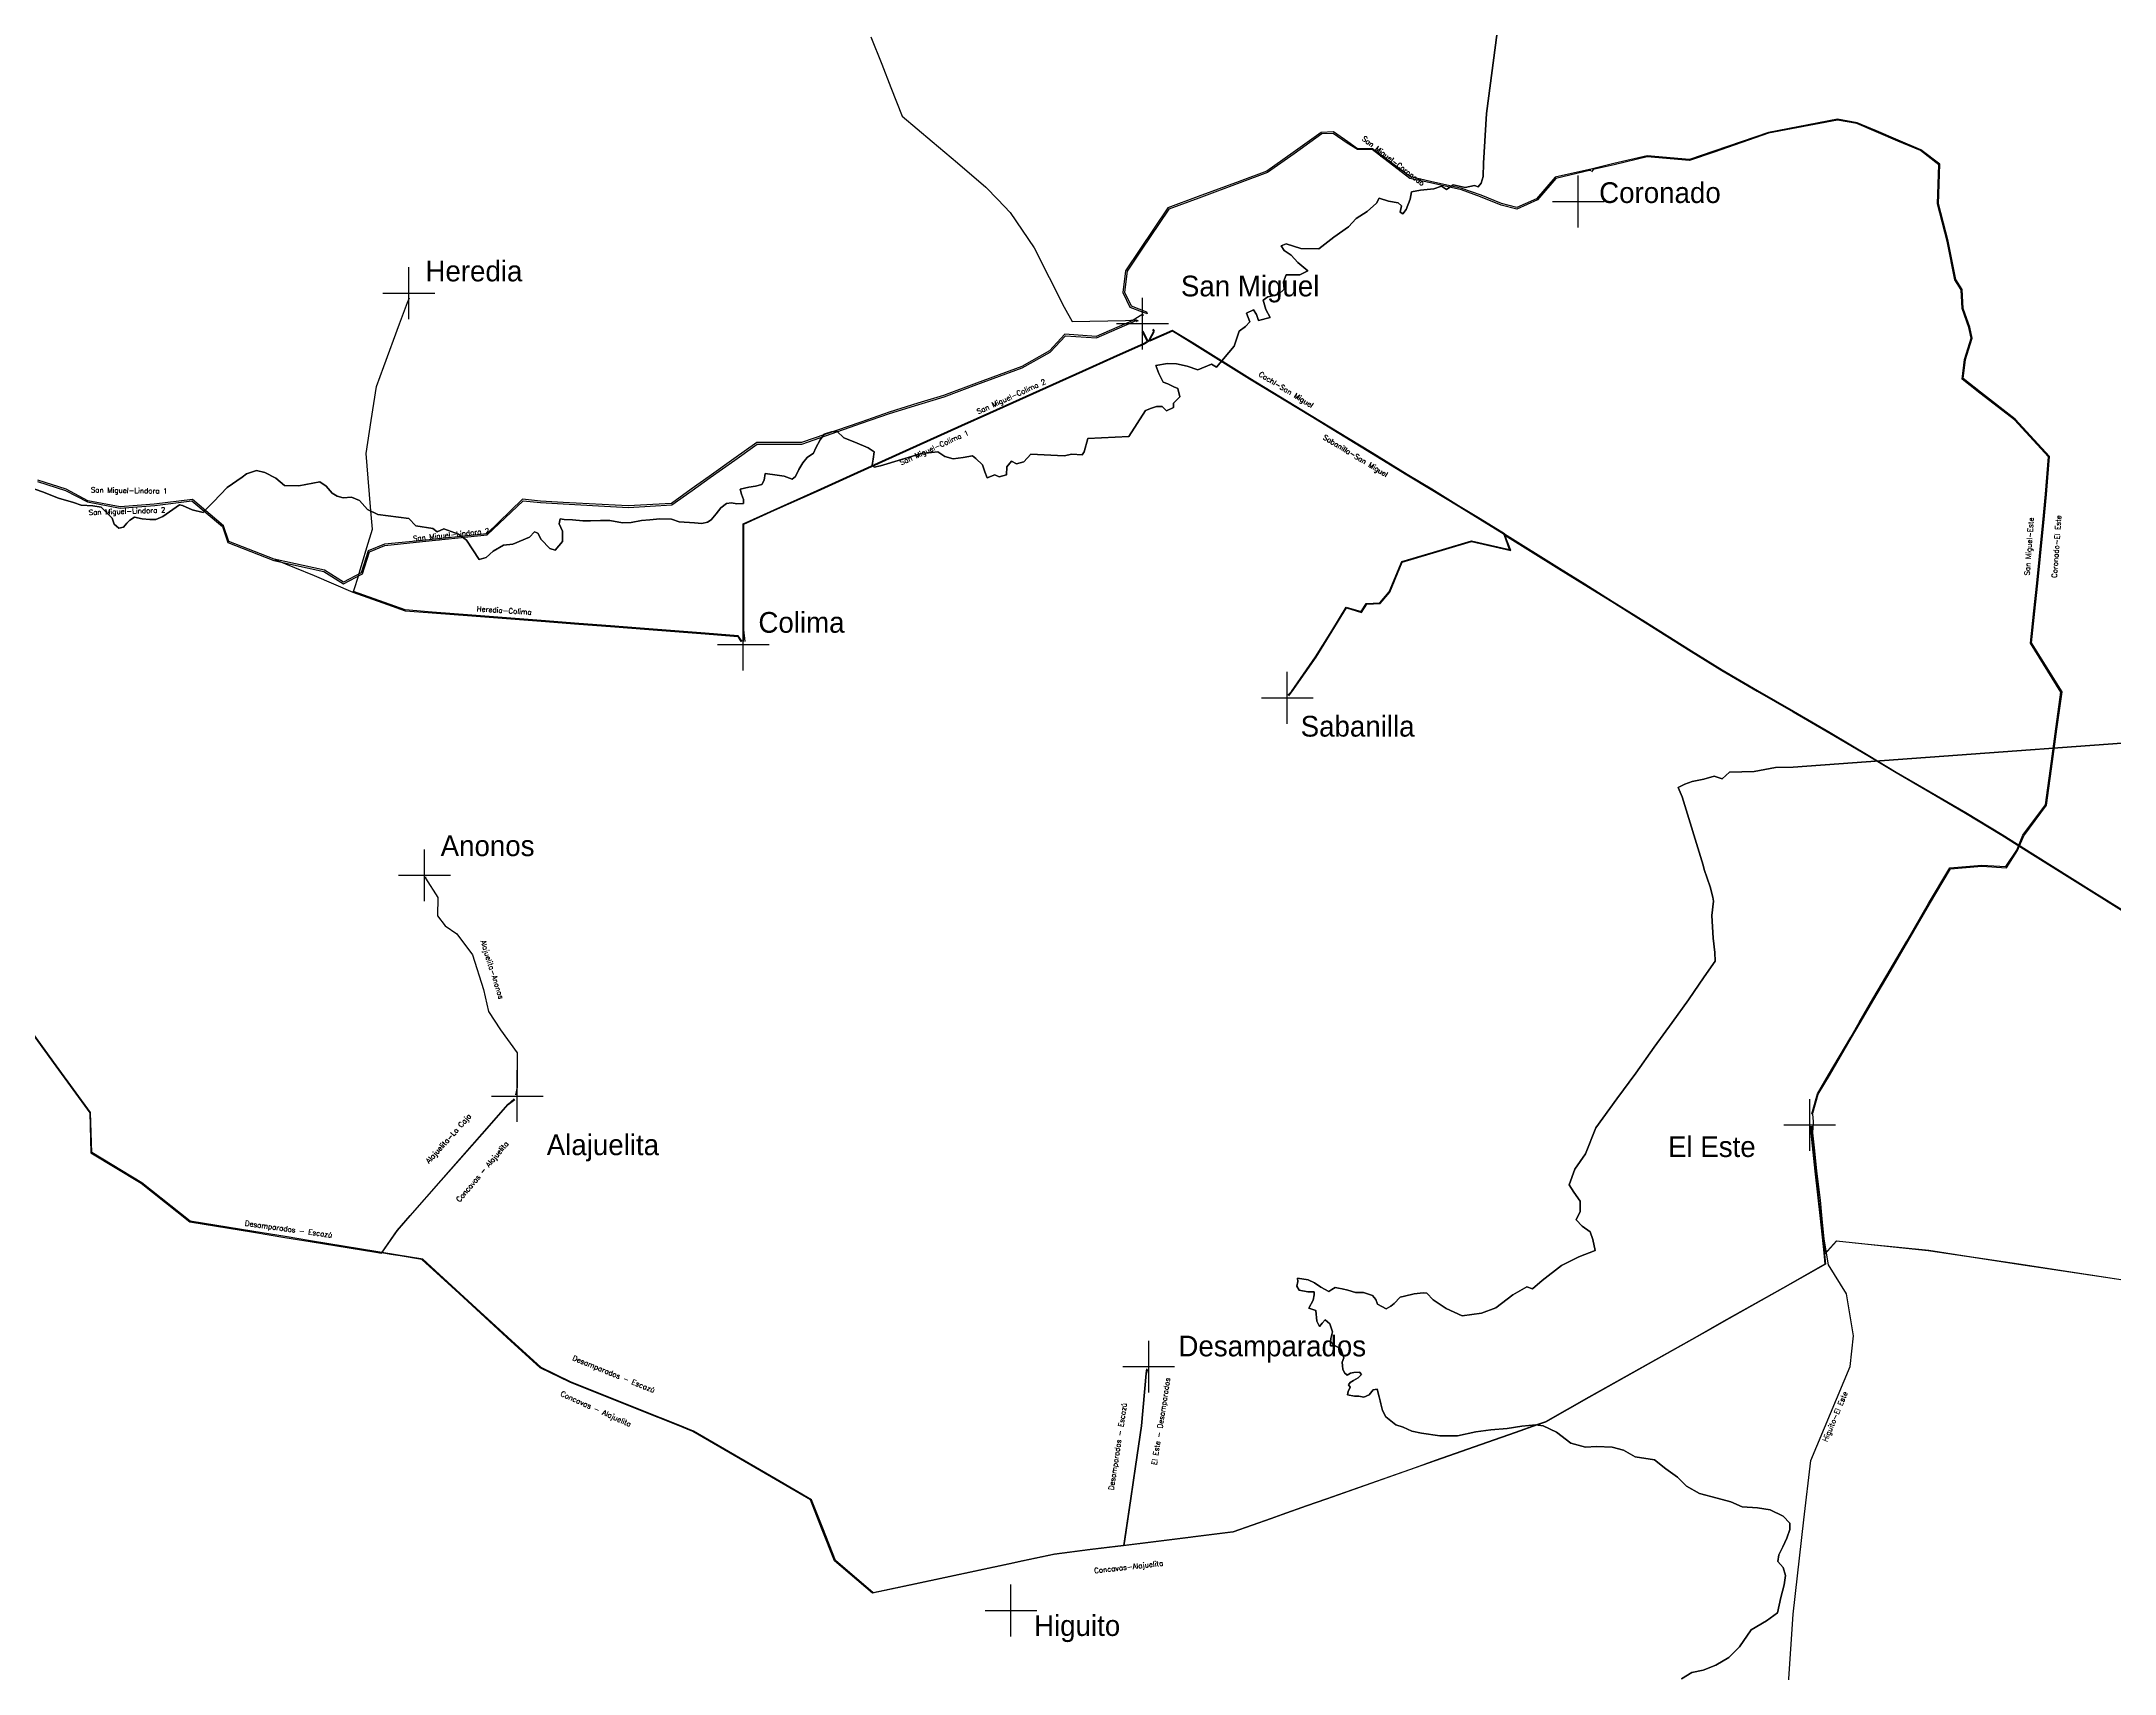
# Model space of a CAD drawing. Extents: x 283583 to 658922, y 889284 to 1241133.
# Drawn here: x 483292 to 503321, y 1090523 to 1106284 of the extents above; entities that cross this region are included whole.
import ezdxf
from ezdxf.enums import TextEntityAlignment as Align

# ---------------------------------------------------------------- set-up
doc = ezdxf.new("R2010")
doc.units = 0
doc.header["$MEASUREMENT"] = 0
for name, color, linetype in [('138 kV', 174, 'Continuous'), ('230 kV', 14, 'Continuous'), ('CARTAGO', 7, 'Continuous'), ('Circuito', 40, 'Continuous'), ('HEREDIA', 7, 'Continuous'), ('SAN JOSE', 7, 'Continuous'), ('Subestaciones', 7, 'Continuous')]:
    doc.layers.add(name, color=color, linetype=linetype)
doc.styles.add('COMPLEX', font='COMPLEX', dxfattribs={"height": 0.2})

# ---------------------------------------------------------------- blocks, each defined once
blk = doc.blocks.new('UNNAMED')
at = {"color": 0}
for p, q in [((0, -0.5), (0, 0.5)), ((-0.5, 0), (0.5, 0))]:
    blk.add_line(p, q, dxfattribs=at)

msp = doc.modelspace()

# ---------------------------------------------------------------- linework, layer by layer
at = {"layer": '138 kV'}
for points in [[(490061, 1100488), (490022, 1100544), (489704, 1100569), (489120, 1100614), (488790, 1100640), (488484, 1100664), (488121, 1100692), (487745, 1100721), (487452, 1100744), (487067, 1100773), (486807, 1100794), (486307, 1100971), (486319, 1101011), (486349, 1101102), (486362, 1101146), (486370, 1101180), (486393, 1101255), (486436, 1101397), (486491, 1101573), (486475, 1101751), (486449, 1102066), (486429, 1102305), (486478, 1102624), (486530, 1102951), (486601, 1103145), (486753, 1103558), (486828, 1103763), (486848, 1103807)], [(490076, 1100488), (490072, 1100601), (490071, 1100910), (490071, 1101328), (490071, 1101626), (490371, 1101762), (490786, 1101949), (491142, 1102109), (491546, 1102291), (492180, 1102577), (492456, 1102701), (492742, 1102830), (493065, 1102975), (493349, 1103103), (493651, 1103239), (493945, 1103370), (493975, 1103391), (493940, 1103465), (493926, 1103480)], [(490090, 1100488), (490079, 1100601), (490078, 1100910), (490078, 1101328), (490078, 1101622), (490374, 1101756), (490789, 1101942), (491145, 1102103), (491549, 1102285), (492183, 1102571), (492458, 1102694), (492745, 1102823), (493068, 1102968), (493352, 1103097), (493654, 1103233), (493949, 1103364), (493997, 1103395), (493994, 1103402), (494040, 1103487), (494026, 1103500)], [(495335, 1099970), (495368, 1100006), (495603, 1100342), (495758, 1100593), (495899, 1100822), (496042, 1100778), (496092, 1100856), (496224, 1100864), (496312, 1100969), (496434, 1101262), (496827, 1101379), (497108, 1101463), (497477, 1101377), (497423, 1101523), (497188, 1101668), (496979, 1101795), (496720, 1101953), (496485, 1102097), (496144, 1102305), (495826, 1102499), (495558, 1102662), (494964, 1103024), (494406, 1103371), (494219, 1103487), (494000, 1103388), (493998, 1103392), (493981, 1103394), (493946, 1103468), (493936, 1103486)], [(497428, 1101528), (497192, 1101674), (496983, 1101801), (496724, 1101959), (496488, 1102103), (496148, 1102311), (495830, 1102505), (495561, 1102668), (494968, 1103030), (494409, 1103377), (494218, 1103494), (494004, 1103398), (494002, 1103402), (494047, 1103486), (494037, 1103505)], [(495345, 1099965), (495374, 1100002), (495609, 1100338), (495764, 1100590), (495902, 1100814), (496045, 1100770), (496096, 1100849), (496227, 1100857), (496318, 1100965), (496439, 1101256), (496829, 1101372), (497109, 1101456), (497488, 1101367), (497432, 1101517), (497954, 1101192), (498198, 1101039), (498464, 1100874), (498787, 1100672), (498910, 1100595), (499232, 1100394), (499528, 1100209), (499869, 1100011), (500215, 1099809), (500571, 1099604), (500938, 1099387), (501210, 1099223), (501536, 1099033), (501882, 1098831), (502233, 1098618), (502528, 1098433), (503097, 1098077), (503389, 1097895)], [(497428, 1101528), (497958, 1101198), (498202, 1101045), (498468, 1100880), (498791, 1100678), (498913, 1100601), (499235, 1100400), (499532, 1100215), (499872, 1100017), (500219, 1099815), (500575, 1099610), (500942, 1099393), (501213, 1099229), (501539, 1099039), (501886, 1098837), (502236, 1098624), (502532, 1098439), (503101, 1098083), (503393, 1097901)], [(485547, 1101282), (485928, 1101126), (486301, 1100966), (486301, 1100966), (486635, 1100847), (486805, 1100787), (487066, 1100766), (487452, 1100737), (487744, 1100714), (488121, 1100685), (488484, 1100657), (488789, 1100633), (489119, 1100607), (489704, 1100562), (490019, 1100537), (490049, 1100488)], [(482314, 1098386), (482454, 1097891), (482779, 1097377), (482842, 1097278), (483212, 1096692), (483432, 1096389), (483760, 1095939), (483771, 1095552), (484257, 1095257), (484725, 1094884), (485342, 1094784), (485645, 1094735), (485890, 1094695), (486522, 1094592), (486578, 1094583), (486729, 1094802), (486855, 1094946), (487154, 1095285), (487549, 1095734), (487802, 1096021), (487861, 1096072)], [(487002, 1098218), (487003, 1098205), (487122, 1098018), (487120, 1097840), (487192, 1097742), (487304, 1097667), (487457, 1097465), (487563, 1097129), (487612, 1096917), (487727, 1096739), (487888, 1096516), (487888, 1096187), (487873, 1096111)], [(493970, 1093466), (493962, 1093420), (493918, 1092915), (493860, 1092522), (493814, 1092213), (493756, 1091823), (493747, 1091760), (493424, 1091720), (493080, 1091677), (492773, 1091612), (492641, 1091583), (491737, 1091390), (491328, 1091303), (490963, 1091613), (490840, 1091926), (490732, 1092202), (490392, 1092399), (489592, 1092864), (489443, 1092924), (489087, 1093067), (488403, 1093341), (488119, 1093479), (487799, 1093771), (487337, 1094194), (486976, 1094525), (486581, 1094590), (486523, 1094599), (485891, 1094702), (485646, 1094742), (485343, 1094791), (484728, 1094891), (484261, 1095263), (483778, 1095556), (483767, 1095941), (483438, 1096393), (483218, 1096695)], [(504320, 1094182), (503235, 1094346), (502393, 1094474), (501891, 1094550), (501521, 1094606), (500937, 1094666), (500635, 1094698), (500518, 1094568), (500529, 1094476), (500114, 1094242), (499547, 1093923), (499419, 1093850), (499235, 1093747), (498241, 1093188), (497822, 1092951), (497745, 1092924), (497530, 1092848), (497262, 1092754), (496758, 1092576), (496563, 1092508), (495708, 1092207), (495512, 1092138), (495277, 1092055), (495171, 1092017), (494804, 1091888), (494006, 1091789), (493746, 1091757), (493420, 1091716), (493077, 1091673), (492770, 1091608), (492638, 1091580), (491735, 1091386), (491322, 1091298), (490953, 1091611), (490829, 1091927), (490722, 1092200), (490384, 1092396), (489584, 1092861), (489436, 1092921), (489081, 1093063), (488396, 1093338), (488111, 1093476), (487790, 1093769), (487329, 1094192), (486968, 1094521), (486758, 1094556), (486669, 1094570), (486581, 1094585), (486731, 1094802), (486856, 1094944), (487155, 1095283), (487550, 1095732), (487802, 1096019), (487867, 1096068)], [(500381, 1095810), (500387, 1095742), (500427, 1095373), (500477, 1094917), (500513, 1094587), (500523, 1094475), (500115, 1094245), (499548, 1093926), (499419, 1093853), (499236, 1093750), (498242, 1093191), (497823, 1092955), (497747, 1092928), (497531, 1092852), (497264, 1092758), (496759, 1092580), (496565, 1092511), (495710, 1092210), (495514, 1092141), (495279, 1092058), (495173, 1092021), (494806, 1091892), (494009, 1091793), (493754, 1091761), (493763, 1091819), (493821, 1092212), (493867, 1092521), (493925, 1092915), (493969, 1093419), (493981, 1093462)], [(500393, 1095810), (500394, 1095741), (500433, 1095380), (500472, 1095025), (500497, 1094800), (500521, 1094575), (500636, 1094703), (500942, 1094670), (501526, 1094610), (501896, 1094553), (502398, 1094478), (503699, 1094281)]]:
    msp.add_lwpolyline(points, dxfattribs=at)
at = {"layer": '230 kV'}
for points in [[(491306, 1106328), (491411, 1106064), (491499, 1105839), (491607, 1105564), (491897, 1105319), (492142, 1105111), (492416, 1104878), (492532, 1104758), (492650, 1104633), (492882, 1104292), (493027, 1104005), (493172, 1103717), (493251, 1103579), (493765, 1103588), (493868, 1103595), (493887, 1103586)], [(500407, 1095933), (500459, 1096118), (500566, 1096299), (500780, 1096664), (500863, 1096806), (500995, 1097032), (501162, 1097316), (501324, 1097592), (501534, 1097953), (501735, 1098294), (502038, 1098320), (502278, 1098305), (502385, 1098470), (502444, 1098614), (502663, 1098909), (502721, 1099332), (502764, 1099644), (502814, 1100002), (502519, 1100476), (502552, 1100783), (502580, 1101053), (502606, 1101313), (502637, 1101636), (502663, 1101910), (502693, 1102277), (502361, 1102636), (502026, 1102897), (501858, 1103028), (501882, 1103211), (501946, 1103418), (501923, 1103524), (501859, 1103706), (501849, 1103887), (501787, 1103985), (501713, 1104356), (501621, 1104716), (501633, 1105098), (501451, 1105238), (501231, 1105331), (501020, 1105420), (500834, 1105499), (500646, 1105535), (499977, 1105406), (499450, 1105225), (499215, 1105144), (498805, 1105179), (498484, 1105104), (498277, 1105055), (497917, 1104974), (497738, 1104765), (497546, 1104679), (497398, 1104718), (497202, 1104798), (497015, 1104865), (496714, 1104932), (496519, 1104975), (496152, 1105247), (496007, 1105247), (495915, 1105316), (495776, 1105410), (495657, 1105406), (495385, 1105210), (495130, 1105032), (494864, 1104932), (494469, 1104786), (494175, 1104678), (493905, 1104276), (493767, 1104070), (493739, 1103861), (493808, 1103719), (493927, 1103674), (493964, 1103660)], [(500171, 1090424), (500216, 1091096), (500321, 1092008), (500386, 1092581), (500766, 1093489), (500800, 1093783), (500732, 1094189), (500557, 1094469), (500515, 1094719), (500497, 1094914), (500479, 1095094), (500445, 1095376), (500424, 1095599), (500405, 1095744), (500412, 1095853), (500405, 1095924), (500396, 1095928), (500450, 1096122), (500558, 1096304), (500772, 1096669), (500855, 1096811), (500987, 1097037), (501154, 1097321), (501315, 1097597), (501525, 1097958), (501730, 1098303), (502038, 1098330), (502272, 1098315), (502376, 1098475), (502436, 1098619), (502654, 1098913), (502712, 1099334), (502754, 1099645), (502803, 1099999), (502509, 1100474), (502542, 1100784), (502570, 1101054), (502597, 1101314), (502628, 1101637), (502653, 1101911), (502683, 1102273), (502354, 1102629), (502020, 1102889), (501848, 1103023), (501872, 1103213), (501935, 1103419), (501914, 1103521), (501850, 1103704), (501839, 1103884), (501777, 1103981), (501703, 1104354), (501611, 1104715), (501623, 1105094), (501446, 1105230), (501227, 1105322), (501017, 1105411), (500831, 1105490), (500646, 1105525), (499979, 1105397), (499453, 1105216), (499216, 1105134), (498806, 1105169), (498486, 1105094), (498283, 1105047), (498269, 1105026)], [(498259, 1105033), (498263, 1105040), (497925, 1104960), (497747, 1104753), (497547, 1104663), (497394, 1104704), (497197, 1104784), (497011, 1104850), (496711, 1104917), (496513, 1104962), (496149, 1105240), (496007, 1105240), (495906, 1105303), (495772, 1105395), (495662, 1105391), (495394, 1105198), (495137, 1105019), (494869, 1104918), (494474, 1104772), (494184, 1104665), (493917, 1104268), (493782, 1104065), (493755, 1103863), (493819, 1103731), (493970, 1103673), (493975, 1103654)], [(493939, 1103634), (493933, 1103651), (493831, 1103587), (493483, 1103436), (493181, 1103457), (493030, 1103295), (492763, 1103146), (492326, 1102984), (492006, 1102866), (491761, 1102791), (491482, 1102704), (491209, 1102606), (490637, 1102410), (490419, 1102410), (490203, 1102410), (489982, 1102253), (489744, 1102083), (489571, 1101960), (489378, 1101823), (488960, 1101798), (488334, 1101833), (488115, 1101846), (487941, 1101863), (487595, 1101529), (486911, 1101458), (486608, 1101430), (486450, 1101364), (486382, 1101152), (486211, 1101061), (486028, 1101177), (485540, 1101284), (485104, 1101455), (485051, 1101607), (484751, 1101862), (484382, 1101815), (484053, 1101790), (483739, 1101849), (483532, 1101960), (483256, 1102047)], [(483255, 1102034), (483526, 1101948), (483736, 1101839), (484052, 1101778), (484388, 1101802), (484745, 1101849), (485042, 1101599), (485094, 1101445), (485537, 1101272), (486022, 1101164), (486210, 1101045), (486393, 1101142), (486462, 1101354), (486611, 1101416), (486912, 1101448), (487597, 1101519), (487946, 1101848), (488114, 1101832), (488333, 1101820), (488673, 1101801), (488964, 1101784), (489383, 1101809), (489579, 1101949), (489752, 1102072), (489990, 1102242), (490208, 1102396), (490419, 1102396), (490639, 1102396), (491215, 1102599), (491487, 1102691), (491769, 1102779), (492013, 1102853), (492331, 1102971), (492769, 1103133), (493039, 1103283), (493186, 1103442), (493485, 1103421), (493835, 1103574), (493864, 1103588), (493879, 1103581)]]:
    msp.add_lwpolyline(points, dxfattribs=at)
at = {"layer": 'CARTAGO', "color": 241}
msp.add_lwpolyline([(499138, 1090473), (499236, 1090532), (499348, 1090557), (499470, 1090603), (499594, 1090678), (499699, 1090782), (499810, 1090946), (499958, 1091032), (500064, 1091109), (500097, 1091256), (500130, 1091378), (500142, 1091471), (500121, 1091546), (500069, 1091606), (500078, 1091668), (500116, 1091745), (500154, 1091829), (500184, 1091913), (500185, 1091976), (500120, 1092043), (499994, 1092103), (499871, 1092122), (499724, 1092133), (499614, 1092182), (499481, 1092216), (499313, 1092260), (499187, 1092332), (499099, 1092419), (498987, 1092499), (498876, 1092587), (498690, 1092617), (498578, 1092680), (498467, 1092709), (498316, 1092715), (498210, 1092708), (498067, 1092749), (497929, 1092854), (497800, 1092916), (497730, 1092925), (497596, 1092912), (497453, 1092888), (497294, 1092877), (497151, 1092856), (496974, 1092820), (496803, 1092817), (496625, 1092843), (496531, 1092865), (496447, 1092903), (496378, 1092926), (496282, 1093001), (496249, 1093063), (496234, 1093127), (496227, 1093156), (496215, 1093196), (496196, 1093269), (496160, 1093264), (496121, 1093215), (496070, 1093191), (496020, 1093200), (495978, 1093203), (495910, 1093213), (495916, 1093248), (495936, 1093287), (495919, 1093311), (495936, 1093333), (495969, 1093352), (496014, 1093377), (496047, 1093412), (496026, 1093433), (495973, 1093429), (495939, 1093424), (495906, 1093405), (495883, 1093427), (495867, 1093461), (495862, 1093494), (495859, 1093531), (495876, 1093572), (495867, 1093600), (495846, 1093658), (495792, 1093689), (495745, 1093688), (495746, 1093720), (495749, 1093760), (495766, 1093822), (495749, 1093871), (495739, 1093900), (495695, 1093938), (495665, 1093907), (495640, 1093874), (495615, 1093926), (495604, 1094030), (495538, 1094051), (495579, 1094130), (495589, 1094180), (495588, 1094208), (495526, 1094210), (495444, 1094225), (495422, 1094263), (495430, 1094310), (495427, 1094341), (495532, 1094326), (495592, 1094296), (495652, 1094255), (495730, 1094213), (495758, 1094231), (495793, 1094250), (495825, 1094245), (495859, 1094238), (495915, 1094224), (495989, 1094203), (496064, 1094202), (496093, 1094194), (496152, 1094175), (496183, 1094135), (496199, 1094090), (496283, 1094045), (496328, 1094070), (496360, 1094097), (496418, 1094157), (496461, 1094167), (496556, 1094191), (496642, 1094199), (496676, 1094197), (496737, 1094133), (496864, 1094048), (497019, 1093978), (497204, 1094004), (497344, 1094056), (497507, 1094180), (497643, 1094258), (497698, 1094239), (497792, 1094317), (497977, 1094464), (498146, 1094548), (498302, 1094609), (498281, 1094716), (498255, 1094788), (498178, 1094843), (498120, 1094903), (498160, 1094984), (498159, 1095086), (498097, 1095170), (498051, 1095241), (498107, 1095394), (498210, 1095543), (498311, 1095793), (498512, 1096073), (498696, 1096322), (498874, 1096571), (499046, 1096810), (499205, 1097028), (499357, 1097251), (499463, 1097401), (499460, 1097487), (499443, 1097625), (499432, 1097842), (499447, 1097982), (499439, 1098019), (499416, 1098121), (499357, 1098287), (499348, 1098329), (499144, 1098988), (499105, 1099078), (499170, 1099112), (499242, 1099136), (499353, 1099161), (499454, 1099189), (499531, 1099163), (499602, 1099229), (499841, 1099233), (500045, 1099274), (500218, 1099277), (503392, 1099507)], dxfattribs=at)
at = {"layer": 'HEREDIA', "color": 241}
msp.add_lwpolyline([(497476, 1107278), (497254, 1105588), (497226, 1105108), (497222, 1104979), (497203, 1104914), (497173, 1104880), (497137, 1104892), (497048, 1104872), (496931, 1104899), (496868, 1104853), (496818, 1104888), (496746, 1104862), (496615, 1104847), (496528, 1104831), (496515, 1104760), (496479, 1104660), (496446, 1104618), (496419, 1104634), (496432, 1104697), (496399, 1104725), (496308, 1104741), (496218, 1104769), (496192, 1104722), (496102, 1104643), (495995, 1104575), (495920, 1104495), (495778, 1104394), (495634, 1104281), (495461, 1104283), (495319, 1104331), (495271, 1104311), (495299, 1104264), (495366, 1104221), (495431, 1104149), (495527, 1104068), (495450, 1104031), (495317, 1104029), (495293, 1103961), (495298, 1103893), (495244, 1103839), (495140, 1103818), (495095, 1103785), (495120, 1103695), (495163, 1103617), (495052, 1103590), (495032, 1103647), (495002, 1103691), (494934, 1103660), (494966, 1103577), (494924, 1103531), (494865, 1103487), (494817, 1103342), (494645, 1103138), (494598, 1103169), (494464, 1103112), (494362, 1103147), (494259, 1103172), (494172, 1103173), (494058, 1103156), (494087, 1103078), (494131, 1102994), (494175, 1102976), (494233, 1102950), (494271, 1102932), (494292, 1102853), (494230, 1102791), (494231, 1102750), (494162, 1102716), (494119, 1102758), (494064, 1102760), (494018, 1102743), (493960, 1102719), (493799, 1102469), (493402, 1102449), (493366, 1102320), (493348, 1102291), (493246, 1102298), (493173, 1102282), (492851, 1102299), (492785, 1102225), (492714, 1102205), (492664, 1102232), (492619, 1102175), (492617, 1102099), (492544, 1102080), (492502, 1102098), (492428, 1102069), (492406, 1102128), (492384, 1102195), (492319, 1102257), (492288, 1102282), (492196, 1102265), (492101, 1102253), (492019, 1102275), (491953, 1102320), (491892, 1102316), (491805, 1102309), (491399, 1102187), (491339, 1102174), (491317, 1102192), (491328, 1102251), (491337, 1102320), (491280, 1102361), (491152, 1102413), (491045, 1102456), (490976, 1102519), (490926, 1102515), (490854, 1102492), (490815, 1102438), (490774, 1102361), (490752, 1102309), (490691, 1102267), (490647, 1102214), (490609, 1102151), (490578, 1102084), (490546, 1102058), (490468, 1102085), (490400, 1102095), (490286, 1102112), (490275, 1102046), (490251, 1102007), (490192, 1101988), (490126, 1101981), (490042, 1101961), (490057, 1101913), (490075, 1101860), (490075, 1101821), (490012, 1101818), (489959, 1101829), (489911, 1101823), (489855, 1101781), (489811, 1101722), (489764, 1101665), (489728, 1101641), (489673, 1101630), (489602, 1101636), (489453, 1101645), (489380, 1101670), (489266, 1101673), (489171, 1101663), (489091, 1101658), (488989, 1101637), (488907, 1101635), (488784, 1101658), (488695, 1101657), (488596, 1101656), (488524, 1101655), (488422, 1101664), (488341, 1101669), (488304, 1101675), (488295, 1101627), (488325, 1101556), (488326, 1101455), (488255, 1101371), (488203, 1101387), (488121, 1101475), (488087, 1101535), (488055, 1101549), (488009, 1101498), (487846, 1101430), (487755, 1101420), (487658, 1101362), (487590, 1101300), (487522, 1101281), (487399, 1101468), (487322, 1101527), (487250, 1101552), (487181, 1101577), (487117, 1101548), (487072, 1101582), (486908, 1101607), (486843, 1101678), (486542, 1101715), (486442, 1101763), (486364, 1101851), (486288, 1101882), (486207, 1101877), (486148, 1101894), (486102, 1101921), (486044, 1101988), (485981, 1102032), (485780, 1101994), (485642, 1101995), (485556, 1102065), (485449, 1102120), (485370, 1102142), (485274, 1102108), (485230, 1102075), (485088, 1101978), (484955, 1101839), (484898, 1101779), (484854, 1101735), (484748, 1101760), (484656, 1101803), (484625, 1101809), (484464, 1101698), (484397, 1101667), (484339, 1101666), (484264, 1101673), (484191, 1101689), (484147, 1101662), (484118, 1101632), (484086, 1101592), (484040, 1101585), (483996, 1101623), (483974, 1101681), (483869, 1101786), (483789, 1101798), (483676, 1101807), (483603, 1101830), (483456, 1101874), (483304, 1101936), (483184, 1101975)], dxfattribs=at)
at = {"layer": 'SAN JOSE', "color": 241}
for points in [[(483184, 1101975), (483304, 1101936), (483456, 1101874), (483603, 1101830), (483676, 1101807), (483789, 1101798), (483869, 1101786), (483974, 1101681), (483996, 1101623), (484040, 1101585), (484086, 1101592), (484118, 1101632), (484147, 1101662), (484191, 1101689), (484264, 1101673), (484339, 1101666), (484397, 1101667), (484464, 1101698), (484625, 1101809), (484656, 1101803), (484748, 1101760), (484854, 1101735), (484898, 1101779), (484955, 1101839), (485088, 1101978), (485230, 1102075), (485274, 1102108), (485370, 1102142), (485449, 1102120), (485556, 1102065), (485642, 1101995), (485780, 1101994), (485981, 1102032), (486044, 1101988), (486102, 1101921), (486148, 1101894), (486207, 1101877), (486288, 1101882), (486364, 1101851), (486442, 1101763), (486542, 1101715), (486843, 1101678), (486908, 1101607), (487072, 1101582), (487117, 1101548), (487181, 1101577), (487250, 1101552), (487322, 1101527), (487399, 1101468), (487522, 1101281), (487590, 1101300), (487658, 1101362), (487755, 1101420), (487846, 1101430), (488009, 1101498), (488055, 1101549), (488087, 1101535), (488121, 1101475), (488203, 1101387), (488255, 1101371), (488326, 1101455), (488325, 1101556), (488295, 1101627), (488304, 1101675), (488341, 1101669), (488422, 1101664), (488524, 1101655), (488596, 1101656), (488695, 1101657), (488784, 1101658), (488907, 1101635), (488989, 1101637), (489091, 1101658), (489171, 1101663), (489266, 1101673), (489380, 1101670), (489453, 1101645), (489602, 1101636), (489673, 1101630), (489728, 1101641), (489764, 1101665), (489811, 1101722), (489855, 1101781), (489911, 1101823), (489959, 1101829), (490012, 1101818), (490075, 1101821), (490075, 1101860), (490057, 1101913), (490042, 1101961), (490126, 1101981), (490192, 1101988), (490251, 1102007), (490275, 1102046), (490286, 1102112), (490400, 1102095), (490468, 1102085), (490546, 1102058), (490578, 1102084), (490609, 1102151), (490647, 1102214), (490691, 1102267), (490752, 1102309), (490774, 1102361), (490815, 1102438), (490854, 1102492), (490926, 1102515), (490976, 1102519), (491045, 1102456), (491152, 1102413), (491280, 1102361), (491337, 1102320), (491328, 1102251), (491317, 1102192), (491339, 1102174), (491399, 1102187), (491805, 1102309), (491892, 1102316), (491953, 1102320), (492019, 1102275), (492101, 1102253), (492196, 1102265), (492288, 1102282), (492319, 1102257), (492384, 1102195), (492406, 1102128), (492428, 1102069), (492502, 1102098), (492544, 1102080), (492617, 1102099), (492619, 1102175), (492664, 1102232), (492714, 1102205), (492785, 1102225), (492851, 1102299), (493173, 1102282), (493246, 1102298), (493348, 1102291), (493366, 1102320), (493402, 1102449), (493799, 1102469), (493960, 1102719), (494018, 1102743), (494064, 1102760), (494119, 1102758), (494162, 1102716), (494231, 1102750), (494230, 1102791), (494292, 1102853), (494271, 1102932), (494233, 1102950), (494175, 1102976), (494131, 1102994), (494087, 1103078), (494058, 1103156), (494172, 1103173), (494259, 1103172), (494362, 1103147), (494464, 1103112), (494598, 1103169), (494645, 1103138), (494817, 1103342), (494865, 1103487), (494924, 1103531), (494966, 1103577), (494934, 1103660), (495002, 1103691), (495032, 1103647), (495052, 1103590), (495163, 1103617), (495120, 1103695), (495095, 1103785), (495140, 1103818), (495244, 1103839), (495298, 1103893), (495293, 1103961), (495317, 1104029), (495450, 1104031), (495527, 1104068), (495431, 1104149), (495366, 1104221), (495299, 1104264), (495271, 1104311), (495319, 1104331), (495461, 1104283), (495634, 1104281), (495778, 1104394), (495920, 1104495), (495995, 1104575), (496102, 1104643), (496192, 1104722), (496218, 1104769), (496308, 1104741), (496399, 1104725), (496432, 1104697), (496419, 1104634), (496446, 1104618), (496479, 1104660), (496515, 1104760), (496528, 1104831), (496615, 1104847), (496746, 1104862), (496818, 1104888), (496868, 1104853), (496931, 1104899), (497048, 1104872), (497137, 1104892), (497173, 1104880), (497203, 1104914), (497222, 1104979), (497226, 1105108), (497254, 1105588), (497476, 1107278)], [(503392, 1099507), (500218, 1099277), (500045, 1099274), (499841, 1099233), (499602, 1099229), (499531, 1099163), (499454, 1099189), (499353, 1099161), (499242, 1099136), (499170, 1099112), (499105, 1099078), (499144, 1098988), (499348, 1098329), (499357, 1098287), (499416, 1098121), (499439, 1098019), (499447, 1097982), (499432, 1097842), (499443, 1097625), (499460, 1097487), (499463, 1097401), (499357, 1097251), (499205, 1097028), (499046, 1096810), (498874, 1096571), (498696, 1096322), (498512, 1096073), (498311, 1095793), (498210, 1095543), (498107, 1095394), (498051, 1095241), (498097, 1095170), (498159, 1095086), (498160, 1094984), (498120, 1094903), (498178, 1094843), (498255, 1094788), (498281, 1094716), (498302, 1094609), (498146, 1094548), (497977, 1094464), (497792, 1094317), (497698, 1094239), (497643, 1094258), (497507, 1094180), (497344, 1094056), (497204, 1094004), (497019, 1093978), (496864, 1094048), (496737, 1094133), (496676, 1094197), (496642, 1094199), (496556, 1094191), (496461, 1094167), (496418, 1094157), (496360, 1094097), (496328, 1094070), (496283, 1094045), (496199, 1094090), (496183, 1094135), (496152, 1094175), (496093, 1094194), (496064, 1094202), (495989, 1094203), (495915, 1094224), (495859, 1094238), (495825, 1094245), (495793, 1094250), (495758, 1094231), (495730, 1094213), (495652, 1094255), (495592, 1094296), (495532, 1094326), (495427, 1094341), (495430, 1094310), (495422, 1094263), (495444, 1094225), (495526, 1094210), (495588, 1094208), (495589, 1094180), (495579, 1094130), (495538, 1094051), (495604, 1094030), (495615, 1093926), (495640, 1093874), (495665, 1093907), (495695, 1093938), (495739, 1093900), (495749, 1093871), (495766, 1093822), (495749, 1093760), (495746, 1093720), (495745, 1093688), (495792, 1093689), (495846, 1093658), (495867, 1093600), (495876, 1093572), (495859, 1093531), (495862, 1093494), (495867, 1093461), (495883, 1093427), (495906, 1093405), (495939, 1093424), (495973, 1093429), (496026, 1093433), (496047, 1093412), (496014, 1093377), (495969, 1093352), (495936, 1093333), (495919, 1093311), (495936, 1093287), (495916, 1093248), (495910, 1093213), (495978, 1093203), (496020, 1093200), (496070, 1093191), (496121, 1093215), (496160, 1093264), (496196, 1093269), (496215, 1093196), (496227, 1093156), (496234, 1093127), (496249, 1093063), (496282, 1093001), (496378, 1092926), (496447, 1092903), (496531, 1092865), (496625, 1092843), (496803, 1092817), (496974, 1092820), (497151, 1092856), (497294, 1092877), (497453, 1092888), (497596, 1092912), (497730, 1092925), (497800, 1092916), (497929, 1092854), (498067, 1092749), (498210, 1092708), (498316, 1092715), (498467, 1092709), (498578, 1092680), (498690, 1092617), (498876, 1092587), (498987, 1092499), (499099, 1092419), (499187, 1092332), (499313, 1092260), (499481, 1092216), (499614, 1092182), (499724, 1092133), (499871, 1092122), (499994, 1092103), (500120, 1092043), (500185, 1091976), (500184, 1091913), (500154, 1091829), (500116, 1091745), (500078, 1091668), (500069, 1091606), (500121, 1091546), (500142, 1091471), (500130, 1091378), (500097, 1091256), (500064, 1091109), (499958, 1091032), (499810, 1090946), (499699, 1090782), (499594, 1090678), (499470, 1090603), (499348, 1090557), (499236, 1090532), (499138, 1090473)]]:
    msp.add_lwpolyline(points, dxfattribs=at)

# ---------------------------------------------------------------- block references
at = {"layer": 'Subestaciones', "color": 181, "xscale": 500, "yscale": 500, "zscale": 1302.938314}
for p in [(498140, 1104738), (486842, 1103853), (493930, 1103559)]:
    msp.add_blockref('UNNAMED', p, dxfattribs=at)
at = {"layer": 'Subestaciones', "color": 70, "xscale": 500, "yscale": 500, "zscale": 1302.938314}
for p in [(490073, 1100460), (495329, 1099945), (486993, 1098232), (487889, 1096100), (493990, 1093487), (492659, 1091132)]:
    msp.add_blockref('UNNAMED', p, dxfattribs=at)
at = {"layer": 'Subestaciones', "color": 121, "xscale": 500, "yscale": 500, "zscale": 1302.938314}
msp.add_blockref('UNNAMED', (500377, 1095821), dxfattribs=at)

# ---------------------------------------------------------------- texts
at = {"layer": 'Circuito', "style": 'COMPLEX'}
for s, rotation, p in [('San Miguel-Coronado', -37.4685, (496338, 1105111)), ('San Miguel-Colima 2', 24.3053, (492672, 1102832)), ('Cachí-San Miguel', -31.3846, (495305, 1102900)), ('San Miguel-Colima 1', 24.3053, (491928, 1102339)), ('Sabanilla-San Miguel', -31.3498, (495975, 1102261)), ('San Miguel-Lindora 1', 359.0772, (484140, 1101923)), ('San Miguel-Lindora 2', 1.8851, (484120, 1101723)), ('San Miguel-Este', 85.9079, (502520, 1101405)), ('Coronado-El Este', 85.9073, (502785, 1101404)), ('San Miguel-Lindora 2', 5.9098, (487253, 1101496)), ('Heredia-Colima', 356.3849, (487762, 1100764)), ('Alajuelita-Anonos', -72.4616, (487624, 1097314)), ('Alajuelita-La Caja', 48.0503, (487243, 1095673)), ('Concavas - Alajuelita', 49.8719, (487571, 1095354)), ('Desamparados - Escazú', 352.1164, (485677, 1094790)), ('Desamparados - Escazú', 337.9357, (488812, 1093392)), ('El Este - Desamparados', 81.073, (494132, 1092954)), ('Concavas - Alajuelita', 335.784, (488639, 1093056)), ('Higuito-El Este', 67.3136, (500644, 1092995)), ('Desamparados - Escazú', 81.3034, (493715, 1092712)), ('Concavas-Alajuelita', 6.3592, (493799, 1091528))]:
    msp.add_text(s, height=50, rotation=rotation, dxfattribs=at).set_placement(p, align=Align.CENTER)
at = {"layer": 'Subestaciones', "color": 30}
for s, p in [('Coronado', (498342, 1104724)), ('Heredia', (487002, 1103967)), ('San Miguel', (494301, 1103822)), ('Colima', (490219, 1100574)), ('Sabanilla', (495458, 1099571)), ('Anonos', (487149, 1098417)), ('Alajuelita', (488174, 1095529)), ('El Este', (499007, 1095511)), ('Desamparados', (494277, 1093586)), ('Higuito', (492882, 1090886))]:
    msp.add_text(s, height=200, dxfattribs=at).set_placement(p)

doc.saveas('drawing.dxf')
